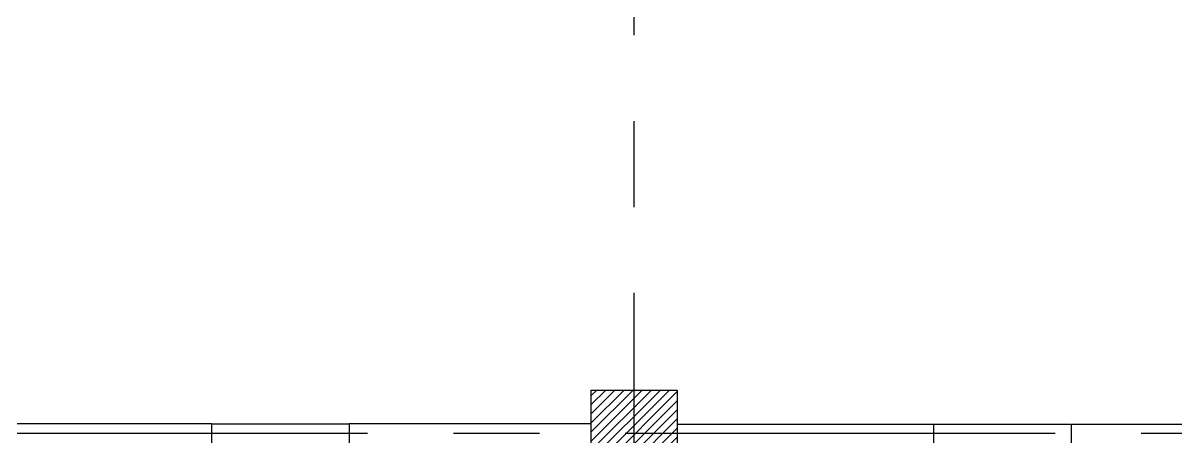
# Model space of a CAD drawing. Extents: x 417866230.2 to 417866327.8, y 43498045.5 to 43498135.4.
# Drawn here: x 417866263.44 to 417866270.15, y 43498121.9 to 43498124.31 of the extents above; entities that cross this region are included whole.
import ezdxf

# ---------------------------------------------------------------- set-up
doc = ezdxf.new("R2010")
doc.units = 0
doc.header["$MEASUREMENT"] = 0
doc.linetypes.add('CENTERX2', pattern=[4, 2.5, -0.5, 0.5, -0.5])
doc.layers.get('0').update_dxf_attribs({"linetype": 'CONTINUOUS'})
for name, color, linetype in [('AXES', 11, 'CENTERX2'), ('COL', 9, 'CONTINUOUS'), ('HAT', 12, 'CONTINUOUS'), ('WALL', 4, 'CONTINUOUS'), ('WIN', 9, 'CONTINUOUS')]:
    doc.layers.add(name, color=color, linetype=linetype)

# ---------------------------------------------------------------- blocks, each defined once
blk = doc.blocks.new('*X90')
at = {"color": 0}
for p, q in [((49339.2, 69544.8), (49795.4, 70001)), ((49339.2, 69597.8), (49742.4, 70001)), ((49339.2, 69650.9), (49689.4, 70001)), ((49339.2, 69703.9), (49636.3, 70001)), ((49339.2, 69756.9), (49583.3, 70001)), ((49339.2, 69810), (49530.3, 70001)), ((49339.2, 69863), (49477.2, 70001)), ((49339.2, 69916), (49424.2, 70001)), ((49339.2, 69969.1), (49371.2, 70001)), ((49348.5, 69501), (49839.2, 69991.8)), ((49401.5, 69501), (49839.2, 69938.7)), ((49454.5, 69501), (49839.2, 69885.7)), ((49507.6, 69501), (49839.2, 69832.7)), ((49560.6, 69501), (49839.2, 69779.6)), ((49613.6, 69501), (49839.2, 69726.6)), ((49666.7, 69501), (49839.2, 69673.6)), ((49719.7, 69501), (49839.2, 69620.5)), ((49772.7, 69501), (49839.2, 69567.5)), ((49825.8, 69501), (49839.2, 69514.5))]:
    blk.add_line(p, q, dxfattribs=at)

msp = doc.modelspace()

# ---------------------------------------------------------------- linework, layer by layer
at = {"layer": 'AXES'}
for p, q in [((417866266.9969, 43498056.2378), (417866266.9969, 43498134.7153)), ((417866230.9454, 43498121.9221), (417866300.0369, 43498121.9221))]:
    msp.add_line(p, q, dxfattribs=at)
at = {"layer": 'COL'}
msp.add_lwpolyline([(417866266.7469, 43498121.6721), (417866266.7469, 43498122.1721), (417866267.2469, 43498122.1721), (417866267.2469, 43498121.6721)], close=True, dxfattribs=at)
at = {"layer": 'WALL'}
for p, q in [((417866264.5387, 43498121.9761), (417866260.0469, 43498121.9761)), ((417866264.5387, 43498121.9761), (417866264.5387, 43498121.6761)), ((417866266.7469, 43498121.9761), (417866265.3387, 43498121.9761)), ((417866265.3387, 43498121.9761), (417866265.3387, 43498121.6761)), ((417866268.7385, 43498121.9721), (417866267.2469, 43498121.9721)), ((417866268.7385, 43498121.9721), (417866268.7385, 43498121.6721)), ((417866273.8969, 43498121.9721), (417866269.5385, 43498121.9721)), ((417866269.5385, 43498121.9721), (417866269.5385, 43498121.6721))]:
    msp.add_line(p, q, dxfattribs=at)
at = {"layer": 'WIN'}
for p, q in [((417866264.5387, 43498121.9761), (417866265.3387, 43498121.9761)), ((417866269.5358, 43498121.9721), (417866268.7358, 43498121.9721))]:
    msp.add_line(p, q, dxfattribs=at)

# ---------------------------------------------------------------- block references
at = {"layer": 'HAT', "xscale": 0.001000000047497451, "yscale": 0.0009999999892897904, "zscale": 0.001}
msp.add_blockref('*X90', (417866217.4076, 43498052.1711), dxfattribs=at)

doc.saveas('drawing.dxf')
